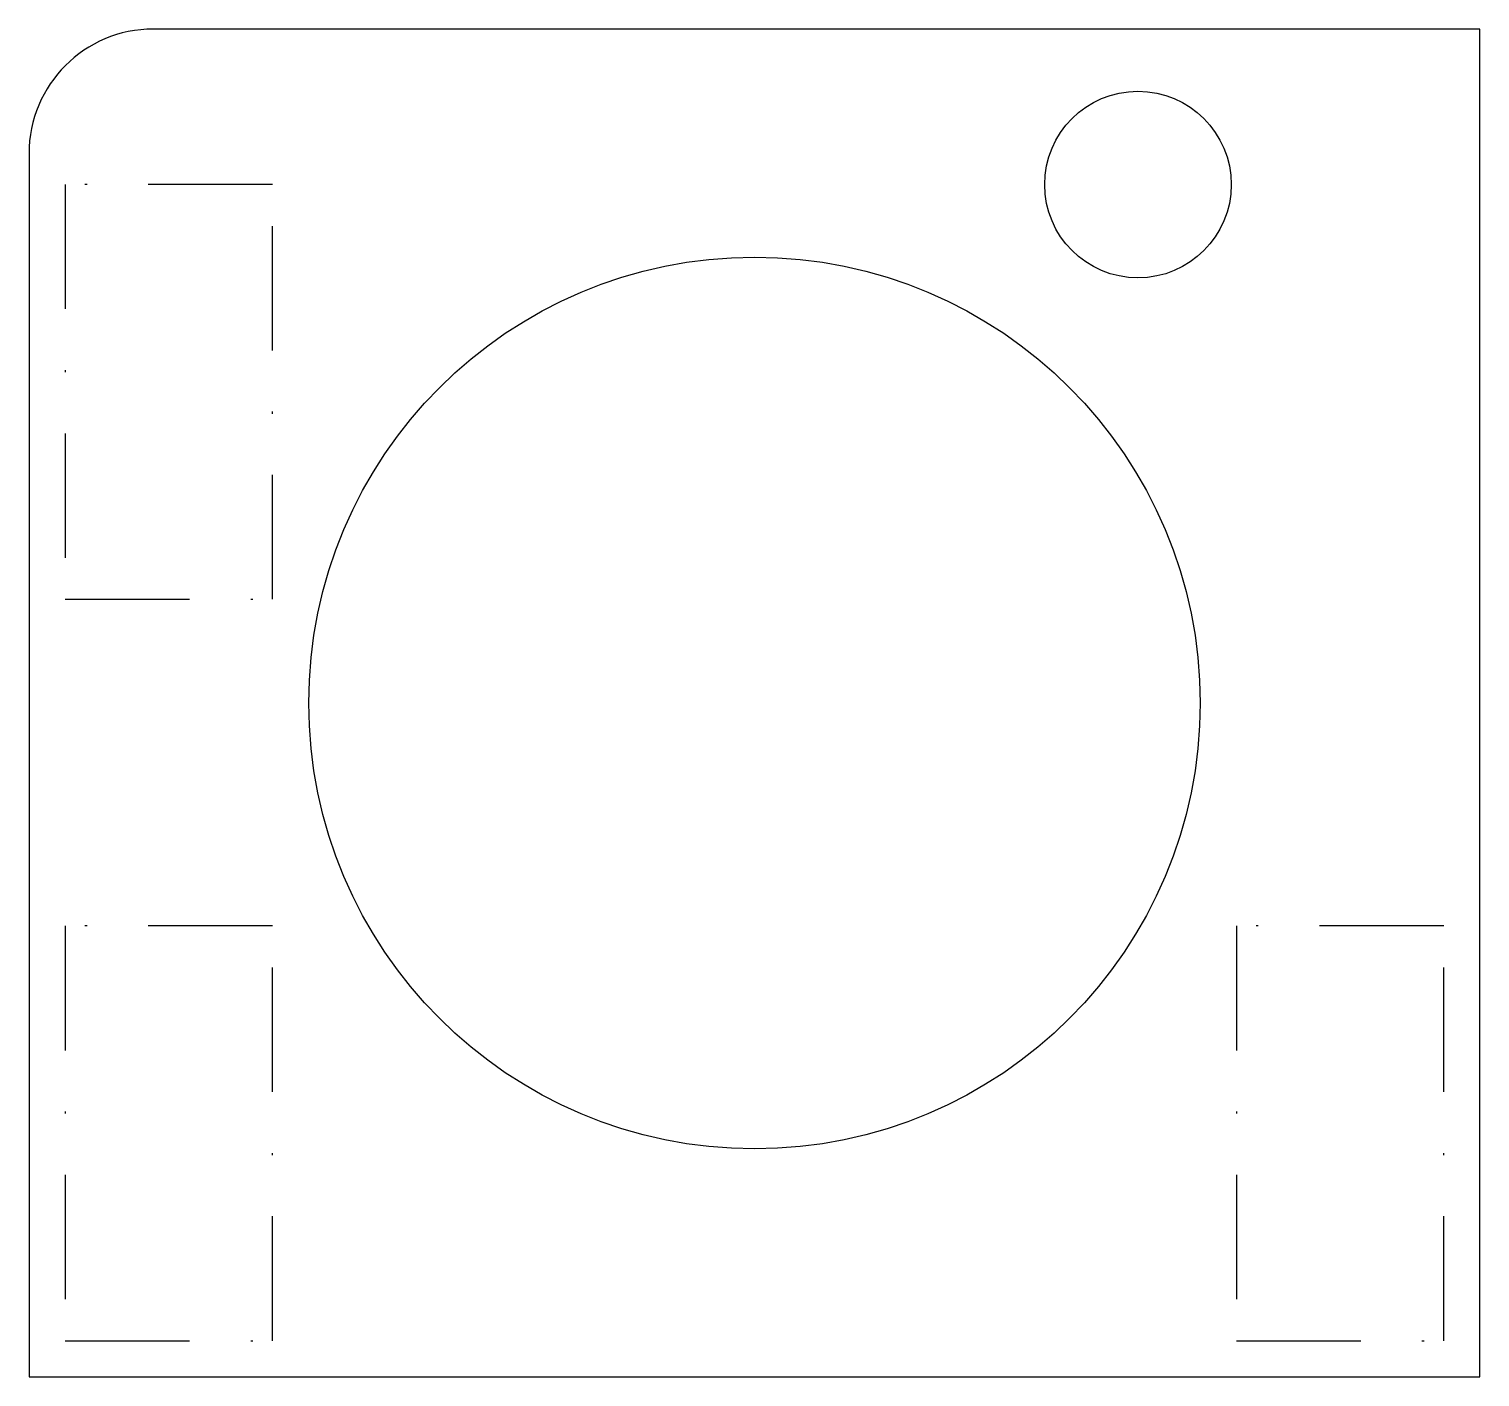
# Model space of a CAD drawing. Header units: millimetres. Extents: x 0 to 70, y 0 to 65.
import ezdxf

# ---------------------------------------------------------------- set-up
doc = ezdxf.new("R2010")
doc.units = ezdxf.units.MM
doc.linetypes.add('DASHDOT2', pattern=[12, 6, -2.95, 0.1, -2.95])
for name, color, linetype, lineweight, true_color in [('aimants', 3, 'DASHDOT2', 25, 0x00ff00), ('plexi', 2, 'Continuous', 25, 0xffff00), ('trou_kress', 178, 'Continuous', 25, 0x000000), ('trou_vis', 178, 'Continuous', 25, 0x000000)]:
    doc.layers.add(name, color=color, linetype=linetype, lineweight=lineweight, true_color=true_color)

msp = doc.modelspace()

# ---------------------------------------------------------------- linework, layer by layer
at = {"layer": 'aimants'}
for p, q in [((11.75, 57.5), (1.75, 57.5)), ((1.75, 57.5), (1.75, 37.5)), ((11.75, 37.5), (11.75, 57.5)), ((1.75, 37.5), (11.75, 37.5)), ((11.75, 21.75), (1.75, 21.75)), ((1.75, 21.75), (1.75, 1.75)), ((11.75, 1.75), (11.75, 21.75)), ((68.25, 21.75), (58.25, 21.75)), ((58.25, 21.75), (58.25, 1.75)), ((68.25, 1.75), (68.25, 21.75)), ((1.75, 1.75), (11.75, 1.75)), ((58.25, 1.75), (68.25, 1.75))]:
    msp.add_line(p, q, dxfattribs=at)
at = {"layer": 'plexi'}
for p, q in [((70, 65), (6, 65)), ((70, 0), (70, 65)), ((0, 59), (0, 0)), ((0, 0), (70, 0))]:
    msp.add_line(p, q, dxfattribs=at)
msp.add_arc((6, 59), 6, 90, 180, dxfattribs=at)
at = {"layer": 'trou_kress'}
msp.add_circle((35, 32.5), 21.5, dxfattribs=at)
at = {"layer": 'trou_vis'}
msp.add_circle((53.5, 57.5), 4.5, dxfattribs=at)

doc.saveas('drawing.dxf')
